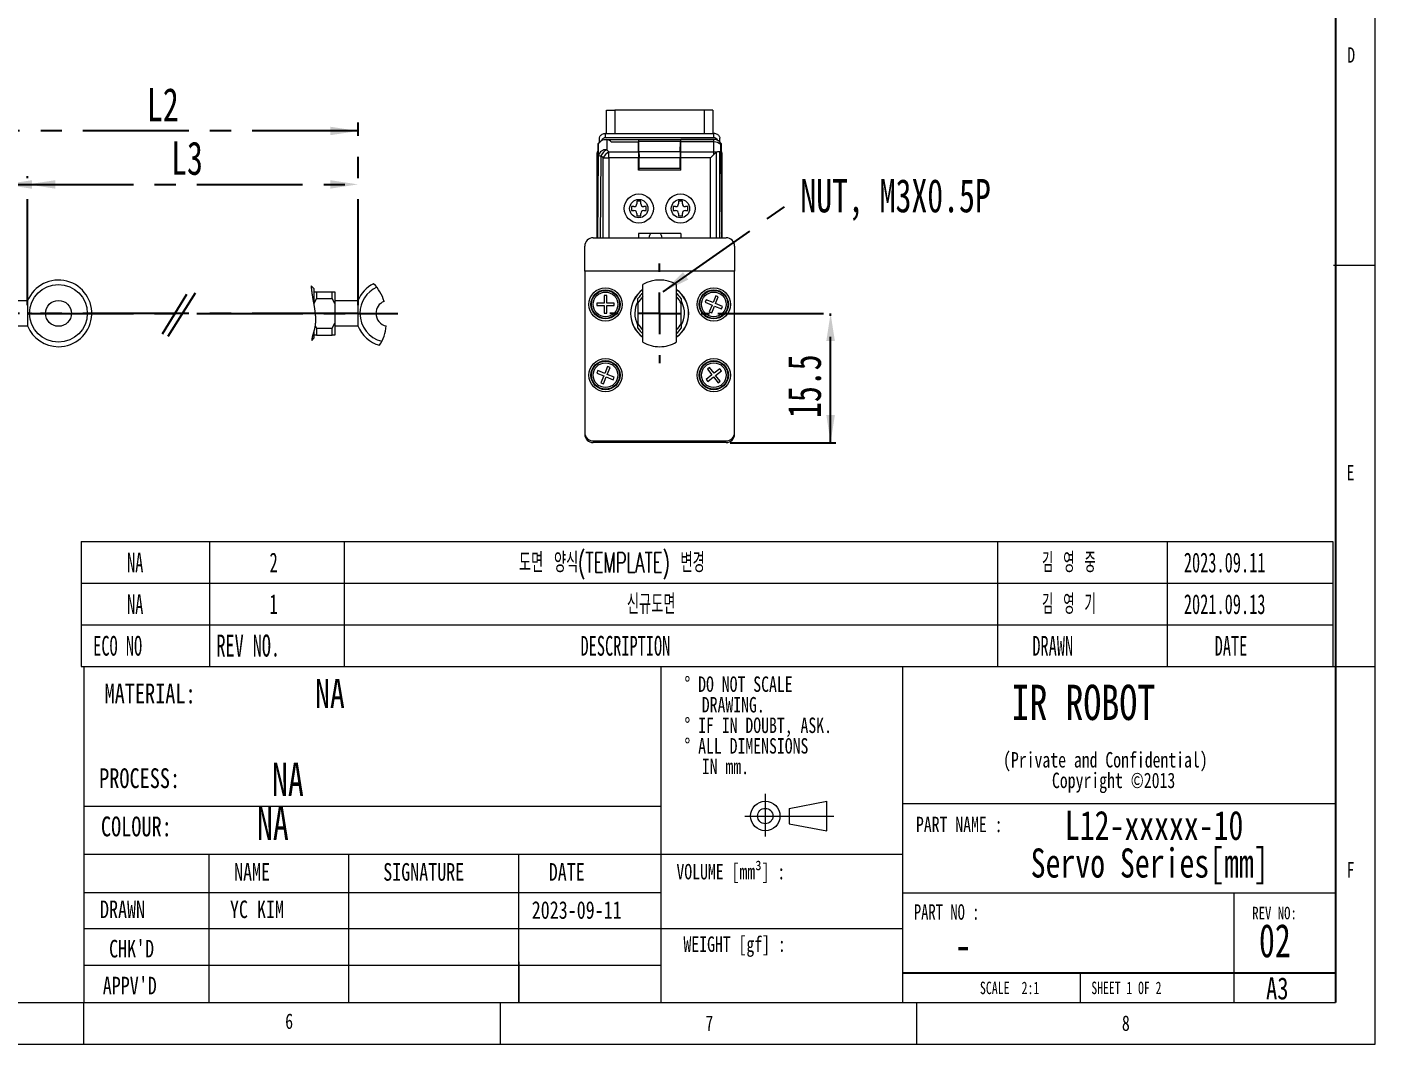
# Model space of a CAD drawing. Header units: millimetres. Extents: x 5 to 415, y 5 to 292.
# Drawn here: x 253.2 to 415, y 5 to 127.1 of the extents above; entities that cross this region are included whole.
import ezdxf

# ---------------------------------------------------------------- set-up
doc = ezdxf.new("R2010")
doc.units = ezdxf.units.MM
doc.linetypes.add('CENTERX2', pattern=[20.32, 12.7, -2.54, 2.54, -2.54])
for name, color, linetype in [('CENTER_LINE', 7, 'CENTERX2'), ('DIMENSION', 7, 'Continuous'), ('NOTES', 7, 'Continuous')]:
    doc.layers.add(name, color=color, linetype=linetype)
doc.styles.add('SLDTEXTSTYLE0', font='TXT', dxfattribs={"width": 0.7})
doc.styles.add('SLDTEXTSTYLE3', font='TXT', dxfattribs={"width": 0.75})
doc.styles.add('SLDTEXTSTYLE4', font='TXT', dxfattribs={"width": 0.6875})
doc.styles.add('SLDTEXTSTYLE5', font='TXT', dxfattribs={"width": 0.694444})
doc.styles.add('SLDTEXTSTYLE6', font='TXT', dxfattribs={"width": 0.605})
doc.styles.add('SLDTEXTSTYLE7', font='TXT', dxfattribs={"width": 0.605, "bigfont": 'bigfont'})
doc.styles.add('SLDTEXTSTYLE8', font='TXT', dxfattribs={"width": 0.563, "bigfont": 'bigfont'})
doc.dimstyles.new('SLDDIMSTYLE0', dxfattribs={"dimtxt": 4, "dimasz": 3.302, "dimexe": 0, "dimexo": 0.0625, "dimgap": 1, "dimtad": 1, "dimrnd": 1e-09, "dimzin": 12, "dimdsep": 46, "dimtxsty": 'SLDTEXTSTYLE0', "dimsah": 1, "dimcen": 0.09, "dimadec": 0, "dimazin": 3, "dimtfac": 1, "dimtofl": 0, "dimtmove": 0, "dimatfit": 3, "dimfxl": 1, "dimfrac": 2, "dimtolj": 1, "dimtzin": 12, "dimarcsym": 0})
doc.dimstyles.new('SLDDIMSTYLE1', dxfattribs={"dimtxt": 4, "dimasz": 3.302, "dimexe": 0, "dimexo": 0.0625, "dimgap": 1, "dimtad": 1, "dimrnd": 1e-09, "dimzin": 12, "dimdsep": 46, "dimtxsty": 'SLDTEXTSTYLE0', "dimsah": 1, "dimcen": 0.09, "dimadec": 0, "dimazin": 3, "dimtfac": 1, "dimtmove": 0, "dimatfit": 0, "dimfxl": 1, "dimfrac": 2, "dimtolj": 1, "dimtzin": 12, "dimarcsym": 0})
doc.dimstyles.new('SLDDIMSTYLE4', dxfattribs={"dimtxt": 4, "dimasz": 3.302, "dimexe": 0, "dimexo": 0.0625, "dimgap": 1, "dimtad": 1, "dimdec": 1, "dimrnd": 1e-09, "dimzin": 12, "dimdsep": 46, "dimtxsty": 'SLDTEXTSTYLE0', "dimsah": 1, "dimcen": 0.09, "dimadec": 0, "dimazin": 3, "dimtfac": 1, "dimtdec": 1, "dimtofl": 0, "dimtmove": 0, "dimatfit": 3, "dimfxl": 1, "dimfrac": 2, "dimtolj": 1, "dimtzin": 12, "dimarcsym": 0})
doc.dimstyles.new('SLDDIMSTYLE6', dxfattribs={"dimtxt": 0.18, "dimasz": 3.302, "dimexe": 0, "dimexo": 0.0625, "dimgap": 0, "dimtad": 0, "dimtih": 1, "dimtoh": 1, "dimdec": 0, "dimrnd": 1e-09, "dimzin": 0, "dimdsep": 46, "dimtxsty": 'Standard', "dimsah": 1, "dimcen": 0.09, "dimadec": 0, "dimazin": 0, "dimtfac": 3.302, "dimtdec": 0, "dimtofl": 0, "dimtmove": 0, "dimatfit": 3, "dimfxl": 1, "dimfrac": 2, "dimtolj": 1, "dimtzin": 0, "dimarcsym": 0})

# ---------------------------------------------------------------- blocks, each defined once
blk = doc.blocks.new('SW_NOTE_0_1')
at = {"color": 0, "linetype": 'Continuous', "lineweight": 0, "char_height": 1.8521, "attachment_point": 2, "style": 'SLDTEXTSTYLE3'}
for s, insert in [('(Private and Confidential)', (15.4, 2.39)), ('Copyright ©2013', (16.39, -0.08))]:
    blk.add_mtext(s, dxfattribs=dict(at, insert=insert))
blk = doc.blocks.new('SW_NOTE_0_2')
at = {"color": 0, "linetype": 'Continuous', "lineweight": 0, "char_height": 3.5, "attachment_point": 2, "style": 'SLDTEXTSTYLE3'}
for s, insert in [('L12-xxxxx-10', (13.07, 4.51)), ('Servo Series[mm]', (12.54, -0.01))]:
    blk.add_mtext(s, dxfattribs=dict(at, insert=insert))
blk = doc.blocks.new('SW_NOTE_0_3')
at = {"color": 0, "linetype": 'Continuous', "lineweight": 0, "attachment_point": 1, "style": 'SLDTEXTSTYLE3'}
for s, insert, char_height in [('%%d DO NOT SCALE', (0, 2.39), 1.8521), ('DRAWING.', (2.08, -0.08), 1.852), ('%%d IF IN DOUBT, ASK.', (0, -2.55), 1.8521), ('%%d ALL DIMENSIONS', (0, -5.02), 1.8521), ('IN mm.', (2.08, -7.49), 1.852)]:
    blk.add_mtext(s, dxfattribs=dict(at, insert=insert, char_height=char_height))
blk = doc.blocks.new('SW_TABLEANNOTATION_0')
at = {"color": 0, "linetype": 'Continuous', "lineweight": 18}
for p, q in [((0, 0), (0, -5)), ((0, 0), (15.39, 0)), ((15.39, 0), (15.39, -5)), ((15.39, 0), (31.57, 0)), ((31.57, 0), (31.57, -5)), ((31.57, 0), (109.99, 0)), ((109.99, 0), (109.99, -5)), ((109.99, 0), (130.36, 0)), ((130.36, 0), (130.36, -5)), ((130.36, 0), (150.24, 0)), ((150.24, 0), (150.24, -5)), ((0, -5), (0, -10)), ((0, -5), (15.39, -5)), ((15.39, -5), (15.39, -10)), ((15.39, -5), (31.57, -5)), ((31.57, -5), (31.57, -10)), ((31.57, -5), (109.99, -5)), ((109.99, -5), (109.99, -10)), ((109.99, -5), (130.36, -5)), ((130.36, -5), (130.36, -10)), ((130.36, -5), (150.24, -5)), ((150.24, -5), (150.24, -10)), ((0, -10), (0, -15)), ((0, -10), (15.39, -10)), ((15.39, -10), (15.39, -15)), ((15.39, -10), (31.57, -10)), ((31.57, -10), (31.57, -15)), ((31.57, -10), (109.99, -10)), ((109.99, -10), (109.99, -15)), ((109.99, -10), (130.36, -10)), ((130.36, -10), (130.36, -15)), ((130.36, -10), (150.24, -10)), ((150.24, -10), (150.24, -15)), ((0, -15), (15.39, -15)), ((15.39, -15), (31.57, -15)), ((31.57, -15), (109.99, -15)), ((109.99, -15), (130.36, -15)), ((130.36, -15), (150.24, -15))]:
    blk.add_line(p, q, dxfattribs=at)
at = {"color": 0, "linetype": 'Continuous', "lineweight": 0, "attachment_point": 1}
for s, insert, char_height, style in [('NA', (5.49, -1.31), 2.381, 'SLDTEXTSTYLE6'), ('2', (22.6, -1.31), 2.38, 'SLDTEXTSTYLE6'), ('도면 양식(TEMPLATE) 변경', (52.54, -1.31), 2.3813, 'SLDTEXTSTYLE7'), ('김 영 중', (115.33, -1.31), 2.381, 'SLDTEXTSTYLE8'), ('2023.09.11', (132.36, -1.31), 2.381, 'SLDTEXTSTYLE6'), ('NA', (5.49, -6.31), 2.381, 'SLDTEXTSTYLE6'), ('1', (22.6, -6.31), 2.38, 'SLDTEXTSTYLE6'), ('신규도면', (65.5, -6.31), 2.381, 'SLDTEXTSTYLE7'), ('김 영 기', (115.33, -6.31), 2.381, 'SLDTEXTSTYLE8'), ('2021.09.13', (132.36, -6.31), 2.381, 'SLDTEXTSTYLE6'), ('ECO NO', (1.43, -11.31), 2.381, 'SLDTEXTSTYLE6'), ('REV NO.', (16.23, -11.15), 2.646, 'SLDTEXTSTYLE6'), ('DESCRIPTION', (59.93, -11.31), 2.3813, 'SLDTEXTSTYLE6'), ('DRAWN', (114.17, -11.31), 2.381, 'SLDTEXTSTYLE6'), ('DATE', (136.06, -11.31), 2.381, 'SLDTEXTSTYLE6')]:
    blk.add_mtext(s, dxfattribs=dict(at, insert=insert, char_height=char_height, style=style))
blk = doc.blocks.new('_D_27')
at = {"layer": 'CENTER_LINE'}
for p, q in [((247.44, 98.81), (247.44, 109.2)), ((250.44, 96.32), (250.44, 109.2)), ((247.44, 108.2), (241.09, 108.2)), ((247.44, 108.2), (250.44, 108.2)), ((250.44, 108.2), (256.79, 108.2))]:
    blk.add_line(p, q, dxfattribs=at)
for points in [[(247.44, 108.2), (244.14, 108.71), (244.14, 107.69)], [(250.44, 108.2), (253.75, 107.69), (253.75, 108.71)]]:
    blk.add_solid(points, dxfattribs=at)
at = {"layer": 'CENTER_LINE', "insert": (241.09, 113.35), "char_height": 4, "attachment_point": 1, "style": 'SLDTEXTSTYLE0'}
blk.add_mtext('L1', dxfattribs=at)
blk = doc.blocks.new('_D_28')
at = {"layer": 'CENTER_LINE'}
for p, q in [((336.1, 92.72), (350.64, 92.72)), ((349.64, 77.2), (349.64, 92.72)), ((337.57, 77.2), (350.64, 77.2))]:
    blk.add_line(p, q, dxfattribs=at)
for points in [[(349.64, 92.72), (349.13, 89.42), (350.15, 89.42)], [(349.64, 77.2), (350.15, 80.51), (349.13, 80.51)]]:
    blk.add_solid(points, dxfattribs=at)
at = {"layer": 'CENTER_LINE', "insert": (344.48, 80.17), "char_height": 4, "attachment_point": 1, "rotation": 90, "style": 'SLDTEXTSTYLE0'}
blk.add_mtext('15.5', dxfattribs=at)
blk = doc.blocks.new('SW_NOTE_0_6')
at = {"layer": 'CENTER_LINE', "color": 0, "insert": (0.59, 2.4), "char_height": 4, "attachment_point": 1, "style": 'SLDTEXTSTYLE0'}
blk.add_mtext('NUT, M3X0.5P', dxfattribs=at)
blk = doc.blocks.new('SW_CENTERMARKSYMBOL_9')
at = {"layer": 'CENTER_LINE', "color": 0}
for p, q in [((0, 5), (0, 5.98)), ((0, 0), (0, 2.5)), ((-5, 0), (-5.98, 0)), ((0, 0), (-2.5, 0)), ((0, 0), (0, -2.5)), ((0, 0), (2.5, 0)), ((5, 0), (5.98, 0)), ((0, -5), (0, -5.98))]:
    blk.add_line(p, q, dxfattribs=at)
blk = doc.blocks.new('_D_30')
at = {"layer": 'CENTER_LINE'}
for p, q in [((253.24, 93.72), (253.24, 109.21)), ((292.91, 93.72), (292.91, 109.21)), ((253.24, 108.21), (292.91, 108.21))]:
    blk.add_line(p, q, dxfattribs=at)
for points in [[(253.24, 108.21), (256.55, 107.7), (256.55, 108.71)], [(292.91, 108.21), (289.6, 108.71), (289.6, 107.7)]]:
    blk.add_solid(points, dxfattribs=at)
at = {"layer": 'CENTER_LINE', "insert": (270.47, 113.36), "char_height": 4, "attachment_point": 1, "style": 'SLDTEXTSTYLE0'}
blk.add_mtext('L3', dxfattribs=at)
blk = doc.blocks.new('_D_31')
at = {"layer": 'CENTER_LINE'}
for p, q in [((247.44, 93.72), (247.44, 115.62)), ((292.91, 93.72), (292.91, 115.62)), ((292.91, 114.62), (247.44, 114.62))]:
    blk.add_line(p, q, dxfattribs=at)
for points in [[(247.44, 114.62), (250.75, 114.12), (250.75, 115.13)], [(292.91, 114.62), (289.6, 115.13), (289.6, 114.12)]]:
    blk.add_solid(points, dxfattribs=at)
at = {"layer": 'CENTER_LINE', "insert": (267.57, 119.78), "char_height": 4, "attachment_point": 1, "style": 'SLDTEXTSTYLE0'}
blk.add_mtext('L2', dxfattribs=at)

msp = doc.modelspace()

# ---------------------------------------------------------------- linework, layer by layer
at = {"color": 7, "linetype": 'Continuous', "lineweight": 18}
for p, q in [((415, 5), (415, 292)), ((322.718, 114.306), (322.718, 117.106)), ((334.518, 117.106), (323.718, 117.106)), ((335.518, 117.106), (335.518, 114.306)), ((322.618, 113.806), (322.618, 114.306)), ((322.618, 114.306), (335.618, 114.306)), ((335.618, 113.806), (322.618, 113.806)), ((322.618, 113.606), (335.618, 113.606)), ((322.618, 113.606), (326.568, 113.606)), ((322.772, 113.594), (322.772, 112.36)), ((322.839, 113.582), (326.568, 113.582)), ((326.568, 113.289), (323.349, 113.289)), ((326.568, 113.582), (326.568, 113.606)), ((326.568, 113.582), (326.568, 113.289)), ((326.568, 112.099), (326.568, 113.289)), ((326.64, 113.606), (326.618, 113.562)), ((326.618, 113.006), (326.618, 113.562)), ((326.618, 113.562), (326.622, 113.554)), ((331.614, 113.554), (326.622, 113.554)), ((326.638, 112.099), (326.627, 113.349)), ((331.61, 113.349), (326.627, 113.349)), ((326.64, 113.606), (331.596, 113.606)), ((331.596, 113.606), (331.618, 113.562)), ((331.599, 112.099), (331.61, 113.349)), ((331.618, 113.562), (331.614, 113.554)), ((331.618, 113.562), (331.618, 113.006)), ((331.668, 113.606), (335.618, 113.606)), ((331.668, 113.58), (331.668, 113.606)), ((335.618, 113.58), (331.668, 113.58)), ((331.668, 113.313), (331.668, 113.58)), ((335.618, 113.313), (331.668, 113.313)), ((331.668, 112.099), (331.668, 113.313)), ((335.618, 113.806), (335.618, 114.306)), ((335.618, 113.313), (335.618, 113.58)), ((335.618, 112.099), (335.618, 113.313)), ((336.348, 113.29), (336.348, 113.306)), ((321.618, 101.804), (321.618, 111.806)), ((321.653, 101.804), (321.752, 113.106)), ((321.772, 111.662), (321.772, 113.139)), ((322.772, 112.36), (323.033, 112.099)), ((323.033, 111.392), (323.033, 112.099)), ((323.033, 112.099), (326.568, 112.099)), ((326.618, 113.05), (326.568, 113.05)), ((326.618, 113.006), (326.568, 113.006)), ((326.568, 112.099), (326.568, 111.392)), ((326.618, 111.198), (326.618, 113.006)), ((331.599, 112.099), (326.638, 112.099)), ((331.618, 113.05), (331.668, 113.05)), ((331.618, 111.198), (331.618, 113.006)), ((331.618, 113.006), (331.668, 113.006)), ((331.668, 112.099), (335.618, 112.099)), ((331.668, 111.392), (331.668, 112.099)), ((335.204, 111.392), (335.618, 111.806)), ((335.618, 111.806), (335.618, 112.099)), ((336.458, 112.031), (336.458, 112.99)), ((336.485, 113.106), (336.584, 101.804)), ((336.618, 101.804), (336.618, 111.806)), ((322.325, 111.392), (322.065, 111.653)), ((322.325, 111.392), (323.033, 111.392)), ((326.568, 111.392), (323.033, 111.392)), ((326.568, 109.906), (326.568, 111.392)), ((326.618, 111.198), (326.568, 111.198)), ((326.627, 110.606), (326.568, 110.606)), ((326.627, 110.106), (326.568, 110.106)), ((326.624, 110.606), (326.618, 111.198)), ((326.622, 110.106), (326.622, 109.906)), ((326.627, 110.106), (326.627, 110.606)), ((326.63, 110.106), (326.63, 109.906)), ((326.64, 110.106), (326.63, 110.106)), ((326.64, 110.106), (326.64, 111.392)), ((331.597, 111.392), (326.64, 111.392)), ((331.597, 110.106), (326.64, 110.106)), ((331.597, 110.106), (331.597, 111.392)), ((331.597, 110.106), (331.606, 110.106)), ((331.606, 110.106), (331.606, 109.906)), ((331.61, 110.106), (331.61, 110.606)), ((331.61, 110.606), (331.668, 110.606)), ((331.61, 110.106), (331.668, 110.106)), ((331.613, 110.606), (331.618, 111.198)), ((331.615, 110.106), (331.615, 109.906)), ((331.618, 111.198), (331.668, 111.198)), ((335.204, 111.392), (331.668, 111.392)), ((331.668, 109.906), (331.668, 111.392)), ((331.668, 109.906), (326.568, 109.906)), ((325.743, 105.54), (325.743, 105.073)), ((326.035, 105.54), (325.743, 105.54)), ((326.852, 106.181), (326.385, 106.181)), ((326.385, 106.181), (326.385, 105.89)), ((326.852, 105.89), (326.852, 106.181)), ((327.493, 105.54), (327.202, 105.54)), ((327.493, 105.073), (327.493, 105.54)), ((331.035, 105.54), (330.743, 105.54)), ((330.743, 105.54), (330.743, 105.073)), ((331.385, 106.181), (331.385, 105.89)), ((331.852, 106.181), (331.385, 106.181)), ((331.852, 105.89), (331.852, 106.181)), ((332.493, 105.54), (332.202, 105.54)), ((332.493, 105.073), (332.493, 105.54)), ((325.743, 105.073), (326.035, 105.073)), ((326.385, 104.723), (326.385, 104.431)), ((326.385, 104.431), (326.852, 104.431)), ((326.852, 104.431), (326.852, 104.723)), ((327.202, 105.073), (327.493, 105.073)), ((330.743, 105.073), (331.035, 105.073)), ((331.385, 104.723), (331.385, 104.431)), ((331.385, 104.431), (331.852, 104.431)), ((331.852, 104.431), (331.852, 104.723)), ((332.202, 105.073), (332.493, 105.073)), ((331.643, 102.331), (326.593, 102.331)), ((326.593, 102.331), (326.593, 101.804)), ((331.643, 102.331), (331.643, 101.804)), ((320.118, 97.806), (320.118, 100.804)), ((321.118, 101.804), (337.118, 101.804)), ((338.118, 100.804), (338.118, 97.806)), ((320.118, 97.806), (320.118, 78.406)), ((338.118, 97.806), (320.118, 97.806)), ((338.118, 78.406), (338.118, 97.806)), ((410, 98.5), (415, 98.5)), ((287.606, 95.704), (287.288, 96.022)), ((287.606, 95.704), (287.606, 93.77)), ((327.118, 89.26), (327.118, 96.188)), ((331.118, 96.188), (331.118, 92.724)), ((253.236, 94.224), (250.444, 94.224)), ((253.236, 94.224), (253.236, 91.224)), ((287.606, 95.324), (287.906, 95.324)), ((287.906, 94.502), (287.606, 93.891)), ((287.906, 95.324), (287.906, 94.502)), ((287.906, 95.324), (289.806, 95.324)), ((287.906, 94.502), (289.806, 94.502)), ((289.806, 94.502), (289.806, 95.324)), ((289.806, 95.324), (290.106, 95.324)), ((290.106, 93.891), (289.806, 94.502)), ((290.106, 95.324), (290.106, 93.891)), ((292.898, 94.224), (290.106, 94.224)), ((290.106, 93.891), (290.106, 91.557)), ((292.898, 94.224), (292.898, 91.224)), ((321.568, 93.964), (321.568, 93.649)), ((322.461, 93.964), (321.568, 93.964)), ((322.776, 94.856), (322.461, 94.856)), ((322.461, 94.856), (322.461, 93.964)), ((322.776, 93.964), (322.776, 94.856)), ((323.668, 93.964), (322.776, 93.964)), ((323.668, 93.649), (323.668, 93.964)), ((326.512, 93.891), (326.512, 94.502)), ((326.512, 93.891), (326.512, 91.557)), ((331.712, 94.502), (331.712, 93.891)), ((331.712, 91.557), (331.712, 93.891)), ((334.704, 94.346), (334.586, 94.054)), ((334.586, 94.054), (335.413, 93.719)), ((335.531, 94.011), (334.704, 94.346)), ((335.866, 94.839), (335.531, 94.011)), ((335.823, 93.893), (336.158, 94.721)), ((336.651, 93.559), (335.823, 93.893)), ((336.158, 94.721), (335.866, 94.839)), ((321.568, 93.649), (322.461, 93.649)), ((322.461, 93.649), (322.461, 92.756)), ((322.461, 92.756), (322.776, 92.756)), ((322.776, 92.756), (322.776, 93.649)), ((322.776, 93.649), (323.668, 93.649)), ((331.118, 92.724), (331.118, 89.26)), ((335.413, 93.719), (335.079, 92.892)), ((335.079, 92.892), (335.371, 92.774)), ((335.371, 92.774), (335.705, 93.601)), ((335.705, 93.601), (336.533, 93.267)), ((336.533, 93.267), (336.651, 93.559)), ((250.444, 91.224), (253.236, 91.224)), ((287.754, 91.255), (287.906, 90.946)), ((287.906, 90.946), (289.806, 90.946)), ((287.906, 90.946), (287.906, 90.124)), ((289.806, 90.946), (290.106, 91.557)), ((289.806, 90.124), (289.806, 90.946)), ((290.106, 91.557), (290.106, 90.124)), ((290.106, 91.224), (292.898, 91.224)), ((325.802, 91.604), (325.824, 91.604)), ((326.512, 90.946), (326.512, 91.557)), ((331.712, 91.557), (331.712, 90.946)), ((332.413, 91.604), (332.434, 91.604)), ((287.346, 89.484), (287.606, 89.744)), ((287.606, 90.583), (287.606, 89.744)), ((287.906, 90.124), (287.606, 90.124)), ((287.906, 90.124), (289.806, 90.124)), ((290.106, 90.124), (289.806, 90.124)), ((321.708, 85.853), (321.588, 85.562)), ((322.533, 85.512), (321.708, 85.853)), ((322.874, 86.337), (322.533, 85.512)), ((322.824, 85.392), (323.165, 86.217)), ((323.165, 86.217), (322.874, 86.337)), ((335.093, 86.229), (334.845, 86.034)), ((334.845, 86.034), (335.397, 85.333)), ((335.645, 85.527), (335.093, 86.229)), ((336.346, 86.08), (335.645, 85.527)), ((335.84, 85.28), (336.541, 85.832)), ((336.541, 85.832), (336.346, 86.08)), ((321.588, 85.562), (322.413, 85.221)), ((322.413, 85.221), (322.072, 84.396)), ((322.072, 84.396), (322.363, 84.276)), ((322.363, 84.276), (322.704, 85.101)), ((322.704, 85.101), (323.529, 84.76)), ((323.649, 85.051), (322.824, 85.392)), ((323.529, 84.76), (323.649, 85.051)), ((335.397, 85.333), (334.696, 84.781)), ((334.696, 84.781), (334.891, 84.533)), ((334.891, 84.533), (335.592, 85.085)), ((335.592, 85.085), (336.144, 84.384)), ((336.392, 84.579), (335.84, 85.28)), ((336.144, 84.384), (336.392, 84.579)), ((320.118, 78.406), (320.118, 78.204)), ((338.118, 78.204), (338.118, 78.406)), ((321.118, 77.406), (337.118, 77.406)), ((321.618, 77.204), (321.118, 77.204)), ((321.618, 77.204), (321.618, 77.406)), ((321.668, 77.204), (321.618, 77.204)), ((321.668, 77.204), (321.668, 77.406)), ((322.168, 77.204), (321.668, 77.204)), ((336.068, 77.204), (322.168, 77.204)), ((336.568, 77.204), (336.068, 77.204)), ((336.568, 77.204), (336.568, 77.406)), ((336.618, 77.204), (336.568, 77.204)), ((336.618, 77.204), (336.618, 77.406)), ((337.118, 77.204), (336.618, 77.204)), ((260, 50.271), (260, 10)), ((415, 50.271), (260, 50.271)), ((329.265, 50.271), (329.265, 10)), ((358.254, 50.271), (358.254, 10)), ((344.668, 33.297), (349.181, 34.143)), ((349.181, 30.608), (349.181, 34.143)), ((260, 33.55), (329.265, 33.55)), ((344.668, 33.297), (344.668, 31.454)), ((410.25, 33.844), (358.254, 33.844)), ((344.668, 31.454), (349.181, 30.608)), ((275.001, 27.796), (275.001, 10)), ((291.778, 27.796), (291.778, 10)), ((312.217, 10), (312.217, 27.796)), ((329.265, 23.158), (260, 23.158)), ((398.074, 10), (398.074, 23.123)), ((358.254, 18.822), (260, 18.822)), ((312.217, 14.859), (312.217, 10)), ((260, 14.481), (329.265, 14.481)), ((379.611, 13.419), (379.611, 10)), ((10, 10), (410.25, 10)), ((260, 5), (260, 10)), ((310, 5), (310, 10)), ((360, 5), (360, 10)), ((5, 5), (415, 5))]:
    msp.add_line(p, q, dxfattribs=at)
at = {"color": 8, "linetype": 'Continuous', "lineweight": 18}
for p, q in [((323.718, 117.106), (323.718, 114.306)), ((334.518, 114.306), (334.518, 117.106)), ((336.333, 113.306), (336.348, 113.306)), ((335.911, 112.036), (335.911, 101.804)), ((336.325, 101.804), (336.325, 112.099)), ((321.685, 101.804), (321.772, 111.662)), ((322.065, 111.653), (321.978, 101.804)), ((322.325, 101.804), (322.325, 111.392)), ((323.033, 111.392), (323.033, 101.804)), ((335.204, 101.804), (335.204, 111.392)), ((322.168, 77.204), (322.168, 77.406)), ((336.068, 77.204), (336.068, 77.406))]:
    msp.add_line(p, q, dxfattribs=at)
at = {"color": 7, "linetype": 'CENTERX2', "lineweight": 18}
for p, q in [((341.798, 35.054), (341.798, 29.936)), ((339.361, 32.376), (350.023, 32.376))]:
    msp.add_line(p, q, dxfattribs=at)
at = {"color": 7, "linetype": 'Continuous', "lineweight": 18, "flags": 128}
msp.add_lwpolyline([(287.288, 96.022), (287.288, 95.991), (287.289, 95.96), (287.29, 95.929), (287.291, 95.898), (287.292, 95.867), (287.294, 95.835), (287.296, 95.804), (287.298, 95.773), (287.301, 95.734), (287.304, 95.695), (287.308, 95.656), (287.312, 95.617), (287.316, 95.578), (287.322, 95.52), (287.329, 95.461), (287.336, 95.403), (287.344, 95.345), (287.352, 95.286), (287.36, 95.228), (287.37, 95.158), (287.38, 95.088), (287.39, 95.017), (287.401, 94.947), (287.413, 94.877), (287.424, 94.808), (287.435, 94.739), (287.447, 94.67), (287.459, 94.6), (287.477, 94.497), (287.495, 94.393), (287.514, 94.289), (287.532, 94.185), (287.551, 94.082), (287.569, 93.978), (287.588, 93.874), (287.606, 93.77), (287.619, 93.691), (287.633, 93.612), (287.646, 93.533), (287.659, 93.453), (287.671, 93.374), (287.681, 93.312), (287.69, 93.25), (287.699, 93.188), (287.708, 93.126), (287.717, 93.064), (287.725, 93.002), (287.733, 92.94), (287.74, 92.878), (287.748, 92.816), (287.754, 92.755), (287.759, 92.706), (287.764, 92.658), (287.769, 92.609), (287.773, 92.561), (287.777, 92.512), (287.781, 92.461), (287.785, 92.41), (287.788, 92.358), (287.791, 92.307), (287.793, 92.256), (287.795, 92.205), (287.797, 92.157), (287.798, 92.109), (287.799, 92.061), (287.8, 92.013), (287.8, 91.965), (287.8, 91.925), (287.8, 91.885), (287.799, 91.845), (287.798, 91.805), (287.797, 91.766), (287.796, 91.726), (287.794, 91.688), (287.792, 91.651), (287.79, 91.613), (287.787, 91.576), (287.785, 91.539), (287.781, 91.498), (287.778, 91.458), (287.773, 91.417), (287.769, 91.376), (287.764, 91.336), (287.759, 91.295), (287.754, 91.255), (287.749, 91.22), (287.743, 91.184), (287.738, 91.149), (287.732, 91.114), (287.725, 91.078), (287.719, 91.043), (287.712, 91.01), (287.705, 90.977), (287.698, 90.944), (287.691, 90.91), (287.683, 90.877), (287.675, 90.841), (287.665, 90.804), (287.656, 90.767), (287.646, 90.73), (287.636, 90.693), (287.626, 90.657), (287.616, 90.62), (287.606, 90.583), (287.59, 90.527), (287.573, 90.471), (287.557, 90.414), (287.54, 90.358), (287.523, 90.301), (287.507, 90.245), (287.496, 90.206), (287.485, 90.168), (287.475, 90.13), (287.464, 90.092), (287.454, 90.053), (287.444, 90.015), (287.434, 89.976), (287.425, 89.938), (287.416, 89.9), (287.408, 89.862), (287.399, 89.824), (287.393, 89.794), (287.387, 89.764), (287.381, 89.733), (287.376, 89.703), (287.371, 89.672), (287.366, 89.641), (287.361, 89.61), (287.357, 89.578), (287.353, 89.547), (287.349, 89.516), (287.346, 89.484)], dxfattribs=at)
at = {"color": 7, "linetype": 'Continuous', "lineweight": 18}
for centre, radius in [((326.618, 105.306), 1.75), ((331.618, 105.306), 1.75), ((326.618, 105.306), 1.1), ((331.618, 105.306), 1.1), ((256.944, 92.724), 3.464), ((322.618, 93.806), 2), ((322.618, 93.806), 1.75), ((322.618, 93.806), 1.678), ((335.618, 93.806), 2), ((335.618, 93.806), 1.75), ((335.618, 93.806), 1.678), ((256.944, 92.724), 1.55), ((322.618, 93.806), 1.479), ((335.618, 93.806), 1.479), ((322.618, 85.306), 2), ((322.618, 85.306), 1.75), ((322.618, 85.306), 1.678), ((322.618, 85.306), 1.479), ((335.618, 85.306), 2), ((335.618, 85.306), 1.75), ((335.618, 85.306), 1.678), ((335.618, 85.306), 1.479), ((341.798, 32.376), 1.767), ((341.798, 32.376), 0.922)]:
    msp.add_circle(centre, radius, dxfattribs=at)
for centre, radius, start, end in [((322.618, 112.606), 1, 43.04269, 81.16753), ((335.618, 113.306), 1, 63.69863, 90), ((335.618, 112.606), 1, 82.48354, 90), ((335.618, 112.606), 1, 77.34027, 90), ((335.66, 112.168), 1.146, 45.82364, 92.07245), ((335.618, 112.606), 1, 32.66721, 77.34027), ((322.618, 112.606), 1, 147.81989, 150.05281), ((322.649, 111.471), 0.897, 82.12722, 167.73628), ((323.524, 110.9), 1.642, 117.27378, 152.72622), ((323.785, 110.64), 1.642, 117.27378, 152.72622), ((335.62, 110.721), 1.378, 76.08614, 90.07918), ((336.144, 111.674), 0.43, 116.60592, 122.80643), ((335.618, 112.606), 1, 29.94719, 32.66721), ((335.618, 111.806), 1, 0, 29.12304), ((322.071, 116.786), 5.133, 266.658, 269.92808), ((326.035, 105.89), 0.35, 270, 0), ((327.202, 105.89), 0.35, 180, 270), ((331.035, 105.89), 0.35, 270, 0), ((332.202, 105.89), 0.35, 180, 270), ((326.035, 104.723), 0.35, 0, 90), ((327.202, 104.723), 0.35, 90, 180), ((331.035, 104.723), 0.35, 0, 90), ((332.202, 104.723), 0.35, 90, 180), ((328.623, 101.75), 0.8, 133.44276, 176.15994), ((328.623, 101.75), 0.8, 3.84006, 46.55724), ((321.118, 100.804), 1, 90, 180), ((337.118, 100.804), 1, 0, 90), ((256.944, 92.724), 4, 270, 157.97569), ((296.58, 92.74), 3.97, 117.04997, 158.05452), ((296.602, 92.725), 3.46, 114.7064, 180.01845), ((291.435, 92.85), 4.785, 15.84592, 45.73388), ((329.118, 92.724), 3.5, 124.8499, 235.1501), ((329.118, 92.724), 3.48, 125.07951, 234.92049), ((329.118, 92.724), 4, 60, 120), ((329.118, 92.724), 3.5, 304.8499, 55.1501), ((329.118, 92.724), 3.48, 305.07951, 54.92049), ((296.58, 92.732), 1.525, 110.84443, 180.2817), ((329.118, 92.724), 2.98, 151.62088, 207.14517), ((329.112, 92.724), 3.15, 129.27262, 145.62874), ((329.112, 92.724), 2.85, 134.39843, 155.82246), ((329.112, 92.724), 3.15, 34.37126, 50.44414), ((329.112, 92.724), 2.85, 24.17754, 45.26208), ((329.118, 92.724), 2.98, 330.8028, 27.34913), ((296.6, 92.722), 3.458, 179.97213, 255.95946), ((296.579, 92.712), 1.523, 179.53797, 259.61815), ((256.944, 92.724), 4, 202.02431, 270), ((296.591, 92.714), 3.982, 201.96678, 253.9356), ((290.773, 91.846), 5.567, 327.89156, 353.47748), ((329.112, 92.724), 2.85, 204.17754, 225.60157), ((329.112, 92.724), 3.15, 214.37126, 230.72738), ((329.112, 92.724), 2.85, 314.73792, 335.82246), ((329.112, 92.724), 3.15, 309.55586, 325.62874), ((329.118, 92.724), 4, 240, 270), ((329.118, 92.724), 4, 270, 300), ((321.118, 78.406), 1, 180, 270), ((321.118, 78.204), 1, 180, 270), ((337.118, 78.406), 1, 270, 0), ((337.118, 78.204), 1, 270, 0)]:
    msp.add_arc(centre, radius, start, end, dxfattribs=at)
for centre, major_axis, ratio, start_param, end_param in [((335.618, 110.392), (0.707, 1.707), 0.4142136, 0, 0.4455613), ((335.618, 111.806), (1, 0), 0.4142136, 0.5738261, 0.7853982), ((335.618, 208.809), (-1, 114.593), 0.0000761, 2.5764929, 2.77517), ((336.575, 100.306), (-0.018, 2.1), 0.0087265, 5.522524, 7.046704)]:
    msp.add_ellipse(centre, major_axis=major_axis, ratio=ratio, start_param=start_param, end_param=end_param, dxfattribs=at)
for points in [[(322.718, 117.106), (322.733, 117.106), (322.763, 117.106), (322.995, 117.106), (323.325, 117.106), (323.587, 117.106), (323.718, 117.106)], [(335.518, 117.106), (335.503, 117.106), (335.473, 117.106), (335.242, 117.106), (334.912, 117.106), (334.649, 117.106), (334.518, 117.106)]]:
    msp.add_open_spline(points, degree=3, dxfattribs=at)
for points, knots in [([(321.772, 113.139), (321.776, 113.145), (321.783, 113.158), (321.866, 113.273), (322.025, 113.424), (322.267, 113.557), (322.532, 113.617), (322.707, 113.601), (322.772, 113.594)], [0, 0, 0, 0, 0.1540722, 0.3092067, 0.4883347, 0.6715016, 0.8782308, 1, 1, 1, 1]), ([(321.889, 113.306), (321.89, 113.383), (321.893, 113.543), (321.896, 113.688), (321.897, 113.763)], [0, 0, 0, 0, 0.4793147, 1, 1, 1, 1]), ([(321.897, 113.763), (321.901, 113.809), (321.91, 113.899), (321.97, 114.026), (322.058, 114.133), (322.137, 114.18), (322.175, 114.203)], [0, 0, 0, 0, 0.268398, 0.5221781, 0.7647473, 1, 1, 1, 1]), ([(321.897, 113.141), (321.899, 113.157), (321.907, 113.217), (321.955, 113.312), (322.037, 113.419), (322.113, 113.466), (322.151, 113.49)], [0, 0, 0, 0, 0.10696838, 0.40464558, 0.70232279, 1, 1, 1, 1]), ([(322.618, 113.806), (322.569, 113.802), (322.469, 113.794), (322.334, 113.726), (322.22, 113.625), (322.175, 113.536), (322.153, 113.491)], [0, 0, 0, 0, 0.2498829, 0.4998439, 0.7498829, 1, 1, 1, 1]), ([(322.618, 114.306), (322.542, 114.302), (322.388, 114.293), (322.246, 114.233), (322.175, 114.203)], [0, 0, 0, 0, 0.5000079, 1, 1, 1, 1]), ([(326.627, 113.349), (326.626, 113.414), (326.625, 113.53), (326.623, 113.547), (326.622, 113.554)], [0, 0, 0, 0, 0.557681, 1, 1, 1, 1]), ([(331.614, 113.554), (331.613, 113.542), (331.612, 113.52), (331.611, 113.402), (331.61, 113.349)], [0, 0, 0, 0, 0.5576818, 1, 1, 1, 1]), ([(336.084, 113.491), (336.061, 113.536), (336.017, 113.625), (335.903, 113.726), (335.768, 113.794), (335.668, 113.802), (335.618, 113.806)], [0, 0, 0, 0, 0.2501171, 0.5001561, 0.7501171, 1, 1, 1, 1]), ([(335.838, 113.582), (335.836, 113.582), (335.833, 113.581), (335.798, 113.581), (335.744, 113.58), (335.681, 113.58), (335.637, 113.58), (335.618, 113.58)], [0, 0, 0, 0, 0.2095293, 0.4190586, 0.6285879, 0.8381172, 1, 1, 1, 1]), ([(336.061, 114.203), (336.106, 114.176), (336.194, 114.122), (336.286, 113.996), (336.332, 113.872), (336.338, 113.794), (336.34, 113.763)], [0, 0, 0, 0, 0.2705008, 0.5406399, 0.8204463, 1, 1, 1, 1]), ([(336.348, 113.306), (336.347, 113.379), (336.344, 113.539), (336.341, 113.684), (336.34, 113.763)], [0, 0, 0, 0, 0.45205475, 1, 1, 1, 1]), ([(321.618, 111.806), (321.624, 111.895), (321.635, 112.063), (321.709, 112.215), (321.745, 112.287)], [0, 0, 0, 0, 0.5227521, 1, 1, 1, 1]), ([(326.638, 112.099), (326.638, 111.983), (326.64, 111.775), (326.64, 111.51), (326.64, 111.392)], [0, 0, 0, 0, 0.557568, 1, 1, 1, 1]), ([(331.599, 112.099), (331.598, 111.983), (331.597, 111.775), (331.597, 111.51), (331.597, 111.392)], [0, 0, 0, 0, 0.55756799, 1, 1, 1, 1]), ([(335.911, 112.036), (335.836, 111.986), (335.739, 111.921), (335.641, 111.828), (335.618, 111.806)], [0, 0, 0, 0, 0.7656173, 1, 1, 1, 1]), ([(336.46, 113.146), (336.46, 113.145), (336.459, 113.142), (336.459, 113.104), (336.458, 113.046), (336.458, 112.998), (336.458, 112.99)], [0, 0, 0, 0, 0.2387509, 0.5024487, 0.9237691, 1, 1, 1, 1])]:
    msp.add_open_spline(points, degree=3, knots=knots, dxfattribs=at)
at = {"layer": 'CENTER_LINE'}
for p, q in [((292.906, 92.724), (247.444, 92.724)), ((253.244, 92.724), (292.906, 92.724)), ((253.709, 92.724), (253.335, 92.724)), ((292.906, 92.724), (297.679, 92.724))]:
    msp.add_line(p, q, dxfattribs=at)
at = {"layer": 'DIMENSION'}
for p, q in [((272.303, 94.987), (269.391, 90.21)), ((273.369, 95.149), (270.076, 89.949))]:
    msp.add_line(p, q, dxfattribs=at)
at = {"layer": 'NOTES', "color": 7}
for p, q in [((410.25, 287), (410.25, 10)), ((410.25, 13.496), (358.254, 13.496))]:
    msp.add_line(p, q, dxfattribs=at)
at = {"layer": 'NOTES', "color": 7, "linetype": 'Continuous', "lineweight": 18}
for p, q in [((260, 27.801), (358.254, 27.801)), ((410.25, 23.123), (358.254, 23.123))]:
    msp.add_line(p, q, dxfattribs=at)

# ---------------------------------------------------------------- block references
at = {"color": 7, "linetype": 'Continuous', "lineweight": 0}
for name, p in [('SW_TABLEANNOTATION_0', (259.686, 65.315)), ('SW_NOTE_0_3', (332.098, 46.744)), ('SW_NOTE_0_1', (367.225, 37.663)), ('SW_NOTE_0_2', (375.409, 28.497))]:
    msp.add_blockref(name, p, dxfattribs=at)
at = {"layer": 'CENTER_LINE'}
for name, p in [('SW_NOTE_0_6', (345.421, 106.455)), ('SW_CENTERMARKSYMBOL_9', (329.118, 92.724))]:
    msp.add_blockref(name, p, dxfattribs=at)

# ---------------------------------------------------------------- texts
at = {"color": 7, "linetype": 'Continuous', "lineweight": 0}
for s, insert, char_height, attachment_point, style in [('D', (411.667, 124.668), 1.852, 1, 'SLDTEXTSTYLE3'), ('E', (411.586, 74.537), 1.852, 1, 'SLDTEXTSTYLE3'), ('NA', (289.535, 48.832), 3.5, 2, 'SLDTEXTSTYLE3'), ('MATERIAL:', (262.479, 48.278), 2.3813, 1, 'SLDTEXTSTYLE3'), ('PROCESS:', (261.829, 38.108), 2.3813, 1, 'SLDTEXTSTYLE3'), ('PART NAME :', (359.887, 32.29), 1.85208, 1, 'SLDTEXTSTYLE3'), ('NAME', (278.027, 26.726), 2.1167, 1, 'SLDTEXTSTYLE3'), ('SIGNATURE', (295.935, 26.726), 2.1167, 1, 'SLDTEXTSTYLE3'), ('DATE', (315.804, 26.726), 2.1167, 1, 'SLDTEXTSTYLE3'), ('VOLUME [mm³] :', (331.133, 26.622), 1.85208, 1, 'SLDTEXTSTYLE3'), ('DRAWN', (261.937, 22.233), 2.1167, 1, 'SLDTEXTSTYLE3'), ('2023-09-11', (313.76, 22.154), 2.1167, 1, 'SLDTEXTSTYLE3'), ('REV NO:', (400.257, 21.476), 1.5, 1, 'SLDTEXTSTYLE3'), ("CHK'D", (263.024, 17.51), 2.1167, 1, 'SLDTEXTSTYLE3'), ('-', (365.556, 18.906), 4, 2, 'SLDTEXTSTYLE3'), ("APPV'D", (262.263, 13.079), 2.1167, 1, 'SLDTEXTSTYLE3'), ('A3', (401.912, 13.007), 2.6458, 1, 'SLDTEXTSTYLE3'), ('SCALE  2:1', (367.564, 12.491), 1.5, 1, 'SLDTEXTSTYLE0'), ('SHEET 1 OF 2', (380.942, 12.491), 1.5, 1, 'SLDTEXTSTYLE4')]:
    msp.add_mtext(s, dxfattribs=dict(at, insert=insert, char_height=char_height, attachment_point=attachment_point, style=style))
at = {"layer": 'CENTER_LINE', "char_height": 4, "attachment_point": 1, "style": 'SLDTEXTSTYLE0'}
for s, insert in [('NA', (282.586, 38.782)), ('NA', (280.782, 33.508)), ('02', (401.069, 19.417))]:
    msp.add_mtext(s, dxfattribs=dict(at, insert=insert))
at = {"layer": 'NOTES', "attachment_point": 1}
for s, insert, char_height, style in [('IR ROBOT', (371.345, 48.136), 4.2333, 'SLDTEXTSTYLE3'), ('COLOUR:', (262.046, 32.312), 2.3813, 'SLDTEXTSTYLE3'), ('F', (411.586, 26.839), 1.852, 'SLDTEXTSTYLE3'), ('YC KIM', (277.535, 22.233), 2.1167, 'SLDTEXTSTYLE3'), ('PART NO :', (359.636, 21.78), 1.8521, 'SLDTEXTSTYLE5'), ('WEIGHT [gf] :', (331.976, 17.919), 1.85208, 'SLDTEXTSTYLE3'), ('6', (284.167, 8.668), 1.852, 'SLDTEXTSTYLE3'), ('7', (334.613, 8.434), 1.852, 'SLDTEXTSTYLE3'), ('8', (384.613, 8.434), 1.852, 'SLDTEXTSTYLE3')]:
    msp.add_mtext(s, dxfattribs=dict(at, insert=insert, char_height=char_height, style=style))

# ---------------------------------------------------------------- dimensions: what is measured, and where the dimension line sits
at = {"layer": 'CENTER_LINE'}
for base, p1, p2, text, picture, middle in [((247.444, 114.623), (292.906, 92.724), (247.444, 92.724), 'L2', '_D_31', (270.175, 114.623)), ((292.906, 108.206), (253.244, 92.724), (292.906, 92.724), 'L3', '_D_30', (273.075, 108.206))]:
    dim = msp.add_linear_dim(base=base, p1=p1, p2=p2, text=text, dimstyle='SLDDIMSTYLE0', dxfattribs=at)
    dim.commit()
    dim.dimension.update_dxf_attribs({"geometry": picture, "text_midpoint": middle, "dimtype": 160})
dim = msp.add_linear_dim(base=(250.444, 108.198), p1=(247.444, 97.806), p2=(250.444, 95.324), dimstyle='SLDDIMSTYLE1', dxfattribs=at)
dim.commit()
dim.dimension.update_dxf_attribs({"geometry": '_D_27', "text_midpoint": (243.695, 108.198), "dimtype": 160})
dim = msp.add_linear_dim(base=(349.64, 92.724), p1=(336.568, 77.204), p2=(335.098, 92.724), angle=90, dimstyle='SLDDIMSTYLE4', dxfattribs=at)
dim.commit()
dim.dimension.update_dxf_attribs({"geometry": '_D_28', "text_midpoint": (349.64, 84.964), "dimtype": 160})

# ---------------------------------------------------------------- leaders
msp.add_leader([(329.537, 95.324), (345.421, 106.455)], dimstyle='SLDDIMSTYLE6', dxfattribs=at)

doc.saveas('drawing.dxf')
